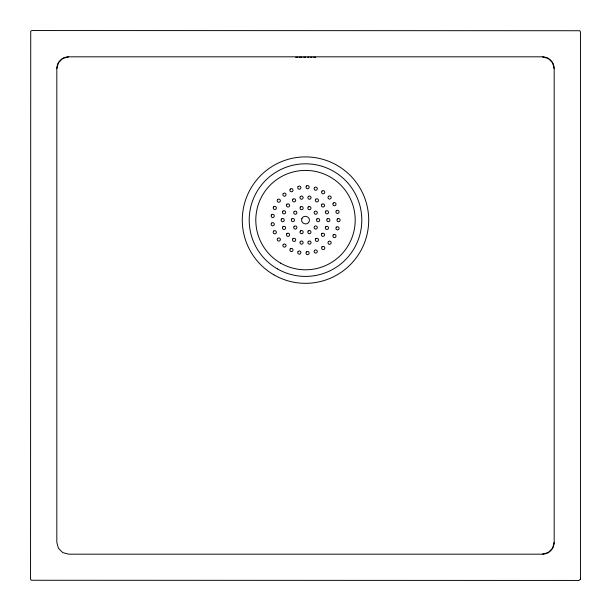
<?xml version="1.0" encoding="UTF-8"?>
<svg xmlns="http://www.w3.org/2000/svg" width="611" height="611" viewBox="0 0 611 611"><rect width="100%" height="100%" fill="white"/><g stroke="black" fill="none" stroke-linecap="round" stroke-linejoin="round"><path stroke-width="0.92" d="M56.823 68.646L58.404 62.742L62.742 58.404L68.646 56.823L542.354 56.823L548.258 58.404L552.596 62.742L554.177 68.646L554.177 542.354L552.596 548.258L548.258 552.596L542.354 554.177L68.646 554.177L62.742 552.596L58.404 548.258L56.823 542.354L56.823 68.646A11.823 11.823 0 0 1 68.646 56.823M295.655 57.274L297.924 57.274M299.199 57.274L302.04 57.274M303.606 57.274L305.859 57.274M307.532 57.274L309.113 57.274M310.533 57.274L312.076 57.274M313.58 57.274L315.635 57.274M542.354 56.823A11.823 11.823 0 0 1 554.177 68.646M554.177 542.354A11.823 11.823 0 0 1 542.354 554.177M301.895 218.616C299.871 223.175 307.31 226.253 309.105 221.602C311.129 217.042 303.69 213.957 301.895 218.616M580.45 579.098L579.098 580.45L31.23 580.267L30.55 579.098L30.733 31.23L31.902 30.55L579.77 30.733L580.45 31.902L580.45 579.098M273.621 206.778L273.14 207.946L273.621 209.115L274.79 209.596L275.958 209.115L276.439 207.946L275.958 206.778L274.79 206.297L273.621 206.778M277.608 199.522L277.127 200.691L277.608 201.859L278.776 202.34L279.945 201.859L280.426 200.691L279.945 199.522L278.776 199.041L277.608 199.522M271.559 214.797L271.078 215.966L271.559 217.134L272.727 217.615L273.896 217.134L274.377 215.966L273.896 214.797L272.727 214.316L271.559 214.797M283.275 193.488L282.794 194.657L283.275 195.826L284.443 196.307L285.612 195.826L286.093 194.657L285.612 193.488L284.443 193L283.275 193.488M271.559 223.076L271.078 224.245L271.559 225.413L272.727 225.894L273.896 225.413L274.377 224.245L273.896 223.076L272.727 222.595L271.559 223.076M290.271 189.051L289.782 190.22L290.271 191.388L291.439 191.869L292.6 191.388L293.089 190.22L292.6 189.051L291.439 188.57L290.271 189.051M273.621 231.095L273.14 232.264L273.621 233.433L274.79 233.914L275.958 233.433L276.439 232.264L275.958 231.095L274.79 230.614L273.621 231.095M282.885 211.131L282.404 212.3L282.885 213.468L284.054 213.949L285.222 213.468L285.704 212.3L285.222 211.131L284.054 210.65L282.885 211.131M286.849 204.265L286.368 205.433L286.849 206.602L288.018 207.091L289.186 206.602L289.667 205.433L289.186 204.265L288.018 203.784L286.849 204.265M281.511 218.937L281.029 220.105L281.511 221.274L282.679 221.755L283.848 221.274L284.329 220.105L283.848 218.937L282.679 218.455L281.511 218.937M292.921 199.171L292.44 200.339L292.921 201.508L294.09 201.997L295.258 201.508L295.739 200.339L295.258 199.171L294.09 198.69L292.921 199.171M298.145 186.492L297.656 187.661L298.145 188.83L299.314 189.311L300.482 188.83L300.963 187.661L300.482 186.492L299.314 186.011L298.145 186.492M277.608 238.351L277.127 239.52L277.608 240.688L278.776 241.169L279.945 240.688L280.426 239.52L279.945 238.351L278.776 237.87L277.608 238.351M282.885 226.742L282.404 227.911L282.885 229.079L284.054 229.56L285.222 229.079L285.704 227.911L285.222 226.742L284.054 226.261L282.885 226.742M294.128 211.528L293.647 212.689L294.128 213.858L295.296 214.346L296.465 213.858L296.946 212.689L296.465 211.528L295.296 211.039L294.128 211.528M300.368 196.459L299.886 197.628L300.368 198.796L301.536 199.285L302.705 198.796L303.186 197.628L302.705 196.459L301.536 195.978L300.368 196.459M291.722 218.937L291.233 220.105L291.722 221.274L292.89 221.755L294.059 221.274L294.54 220.105L294.059 218.937L292.89 218.455L291.722 218.937M306.409 185.973L305.92 187.142L306.409 188.31L307.577 188.791L308.738 188.31L309.227 187.142L308.738 185.973L307.577 185.484L306.409 185.973M286.849 233.608L286.368 234.777L286.849 235.945L288.018 236.426L289.186 235.945L289.667 234.777L289.186 233.608L288.018 233.127L286.849 233.608M283.275 244.392L282.794 245.561L283.275 246.722L284.443 247.211L285.612 246.722L286.093 245.561L285.612 244.392L284.443 243.904L283.275 244.392M300.436 206.946L299.948 208.114L300.436 209.283L301.605 209.764L302.773 209.283L303.255 208.114L302.773 206.946L301.605 206.457L300.436 206.946M294.128 226.353L293.647 227.521L294.128 228.69L295.296 229.171L296.465 228.69L296.946 227.521L296.465 226.353L295.296 225.864L294.128 226.353M308.295 196.459L307.814 197.628L308.295 198.796L309.464 199.285L310.632 198.796L311.114 197.628L310.632 196.459L309.464 195.978L308.295 196.459M292.921 238.702L292.44 239.871L292.921 241.04L294.09 241.521L295.258 241.04L295.739 239.871L295.258 238.702L294.09 238.221L292.921 238.702M314.543 187.524L314.054 188.692L314.543 189.861L315.704 190.342L316.872 189.861L317.361 188.692L316.872 187.524L315.704 187.042L314.543 187.524M290.271 248.83L289.782 249.991L290.271 251.159L291.439 251.648L292.6 251.159L293.089 249.991L292.6 248.83L291.439 248.341L290.271 248.83M308.227 206.946L307.745 208.114L308.227 209.283L309.395 209.764L310.564 209.283L311.052 208.114L310.564 206.946L309.395 206.457L308.227 206.946M300.436 230.935L299.948 232.104L300.436 233.272L301.605 233.753L302.773 233.272L303.255 232.104L302.773 230.935L301.605 230.446L300.436 230.935M315.742 199.171L315.261 200.339L315.742 201.508L316.91 201.997L318.079 201.508L318.56 200.339L318.079 199.171L316.91 198.69L315.742 199.171M300.368 241.414L299.886 242.582L300.368 243.751L301.536 244.232L302.705 243.751L303.186 242.582L302.705 241.414L301.536 240.933L300.368 241.414M322.028 191.052L321.546 192.213L322.028 193.381L323.196 193.87L324.365 193.381L324.853 192.213L324.365 191.052L323.196 190.563L322.028 191.052M314.535 211.528L314.054 212.689L314.535 213.858L315.704 214.346L316.872 213.858L317.353 212.689L316.872 211.528L315.704 211.039L314.535 211.528M298.145 251.388L297.656 252.549L298.145 253.718L299.314 254.207L300.482 253.718L300.963 252.549L300.482 251.388L299.314 250.9L298.145 251.388M308.227 230.935L307.745 232.104L308.227 233.272L309.395 233.753L310.564 233.272L311.052 232.104L310.564 230.935L309.395 230.446L308.227 230.935M321.814 204.265L321.333 205.433L321.814 206.602L322.982 207.091L324.151 206.602L324.632 205.433L324.151 204.265L322.982 203.784L321.814 204.265M316.941 218.937L316.46 220.105L316.941 221.274L318.11 221.755L319.278 221.274L319.767 220.105L319.278 218.937L318.11 218.455L316.941 218.937M308.295 241.414L307.814 242.582L308.295 243.751L309.464 244.232L310.632 243.751L311.114 242.582L310.632 241.414L309.464 240.933L308.295 241.414M314.535 226.353L314.054 227.521L314.535 228.69L315.704 229.171L316.872 228.69L317.353 227.521L316.872 226.353L315.704 225.864L314.535 226.353M328.413 196.33L327.924 197.498L328.413 198.659L329.581 199.148L330.75 198.659L331.231 197.498L330.75 196.33L329.581 195.841L328.413 196.33M306.409 251.908L305.92 253.069L306.409 254.237L307.577 254.726L308.738 254.237L309.227 253.069L308.738 251.908L307.577 251.419L306.409 251.908M325.778 211.131L325.296 212.3L325.778 213.468L326.946 213.949L328.115 213.468L328.596 212.3L328.115 211.131L326.946 210.65L325.778 211.131M315.742 238.702L315.261 239.871L315.742 241.04L316.91 241.521L318.079 241.04L318.56 239.871L318.079 238.702L316.91 238.221L315.742 238.702M333.278 203.028L332.796 204.196L333.278 205.357L334.446 205.846L335.615 205.357L336.096 204.196L335.615 203.028L334.446 202.539L333.278 203.028M327.152 218.937L326.671 220.105L327.152 221.274L328.321 221.755L329.489 221.274L329.971 220.105L329.489 218.937L328.321 218.455L327.152 218.937M314.543 250.35L314.054 251.518L314.543 252.687L315.704 253.175L316.872 252.687L317.361 251.518L316.872 250.35L315.704 249.868L314.543 250.35M321.814 233.608L321.333 234.777L321.814 235.945L322.982 236.426L324.151 235.945L324.632 234.777L324.151 233.608L322.982 233.127L321.814 233.608M325.778 226.742L325.296 227.911L325.778 229.079L326.946 229.56L328.115 229.079L328.596 227.911L328.115 226.742L326.946 226.261L325.778 226.742M336.325 210.726L335.844 211.895L336.325 213.056L337.493 213.545L338.662 213.056L339.143 211.895L338.662 210.726L337.493 210.237L336.325 210.726M322.028 246.829L321.546 247.997L322.028 249.166L323.196 249.647L324.365 249.166L324.853 247.997L324.365 246.829L323.196 246.348L322.028 246.829M337.364 218.937L336.882 220.105L337.364 221.274L338.532 221.755L339.701 221.274L340.182 220.105L339.701 218.937L338.532 218.455L337.364 218.937M328.413 241.551L327.924 242.72L328.413 243.888L329.581 244.369L330.75 243.888L331.231 242.72L330.75 241.551L329.581 241.062L328.413 241.551M336.325 227.155L335.844 228.323L336.325 229.492L337.493 229.973L338.662 229.492L339.143 228.323L338.662 227.155L337.493 226.666L336.325 227.155M333.278 234.853L332.796 236.022L333.278 237.19L334.446 237.671L335.615 237.19L336.096 236.022L335.615 234.853L334.446 234.364L333.278 234.853M273.896 274.851A63.208 63.208 0 0 0 368.708 220.105A63.208 63.208 0 0 0 273.896 165.367A63.208 63.208 0 0 0 273.896 274.851M277.348 268.863A56.304 56.304 0 0 0 361.804 220.105A56.304 56.304 0 0 0 277.348 171.347A56.304 56.304 0 0 0 277.348 268.863M280.648 263.142A49.697 49.697 0 0 0 355.197 220.105A49.697 49.697 0 0 0 280.648 177.068A49.697 49.697 0 0 0 280.648 263.142"/></g></svg>
